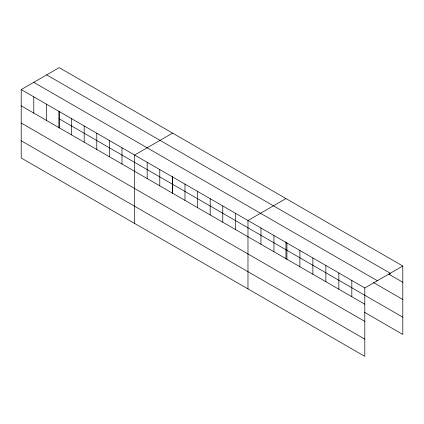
<?xml version="1.0" encoding="UTF-8"?>
<svg xmlns="http://www.w3.org/2000/svg" width="424" height="424" viewBox="0 0 424 424"><rect width="100%" height="100%" fill="white"/><g stroke="black" fill="none" stroke-linecap="round" stroke-linejoin="round"><path stroke-width="0.64" d="M21.2 89.581L364.804 287.96L364.804 356.356L21.2 157.977L21.2 89.581L59.196 67.644L402.8 266.023L402.8 334.419L364.423 312.26M172.584 133.109L134.588 155.046L134.588 223.443M285.972 198.575L247.976 220.512L247.976 288.908M364.804 287.96L402.8 266.023M46.656 74.884L390.26 273.263M388.691 274.116L402.8 282.262M33.74 82.341L377.344 280.72M373.454 282.527L402.8 299.471M59.196 118.826L402.8 317.205M21.2 105.82L364.804 304.199M21.2 123.034L364.804 321.408M21.2 140.763L364.804 339.142M389.82 273.469L389.82 274.768M351.825 280.465L351.825 296.705M338.845 272.971L338.845 289.21M325.86 265.477L325.86 281.716M312.88 257.983L312.88 274.222M299.901 250.489L299.901 266.728M286.921 242.994L286.921 259.234M285.972 241.876L285.972 259.027M273.941 235.5L273.941 251.739M260.961 228.006L260.961 244.245M235.378 213.24L235.378 229.474M222.78 205.963L222.78 222.203M210.182 198.692L210.182 214.931M197.584 191.415L197.584 207.654M184.986 184.143L184.986 200.382M172.584 176.411L172.584 193.561M172.388 176.866L172.388 193.106M159.784 169.595L159.784 185.834M147.186 162.323L147.186 178.557M121.99 147.775L121.99 164.014M109.392 140.498L109.392 156.737M96.794 133.226L96.794 149.465M84.196 125.949L84.196 142.188M71.598 118.678L71.598 134.917M59.196 111.602L59.196 128.096M58.994 111.406L58.994 127.64M46.396 104.129L46.396 120.368M33.798 96.858L33.798 113.097"/></g></svg>
